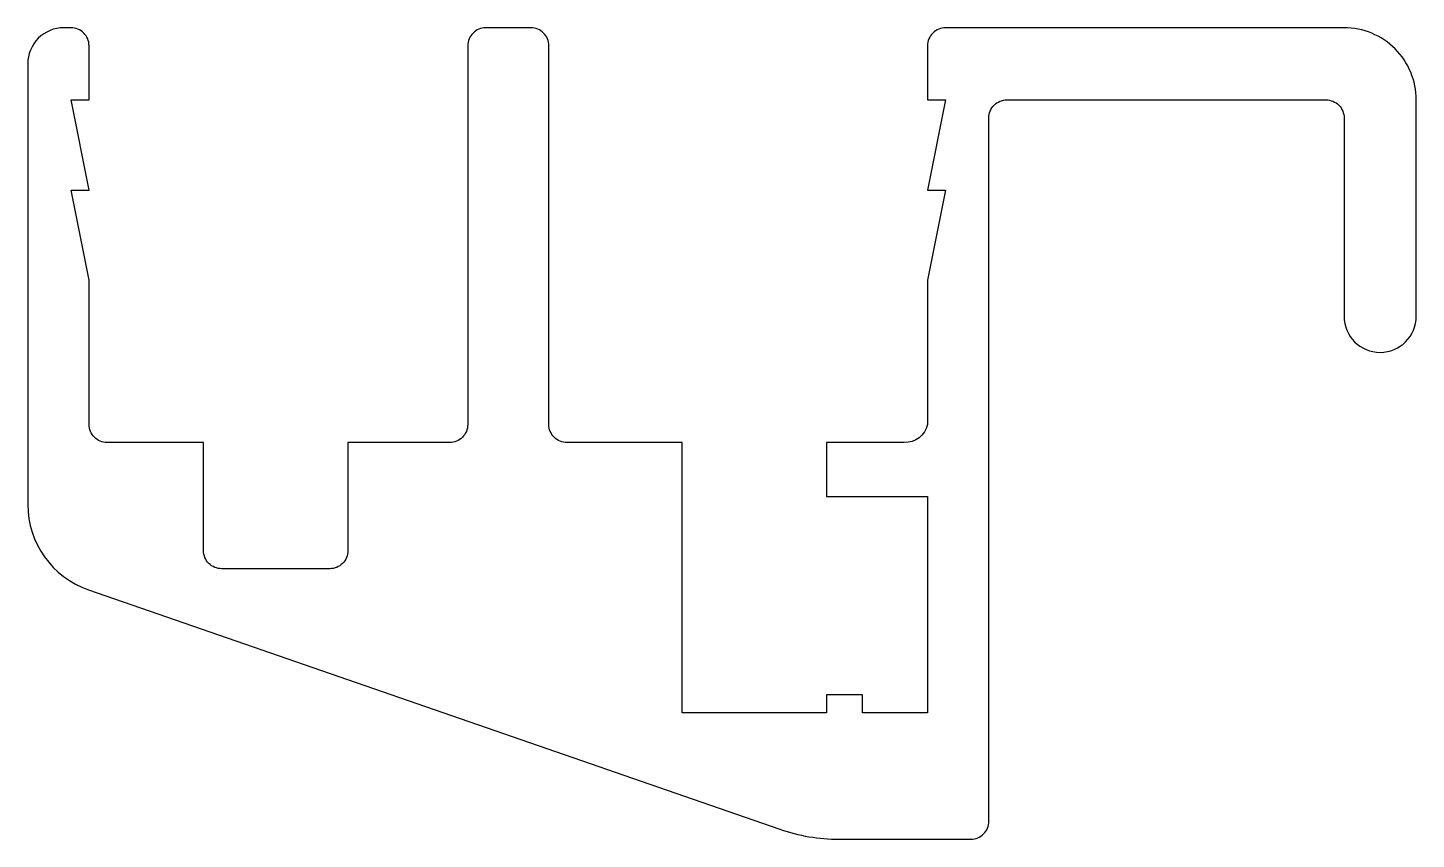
# Model space of a CAD drawing. Extents: x 156.6 to 195.1, y 221.3 to 243.8.
import ezdxf

# ---------------------------------------------------------------- set-up
doc = ezdxf.new("R2010")
doc.units = 0
doc.layers.get('0').update_dxf_attribs({"linetype": 'CONTINUOUS'})

msp = doc.modelspace()

# ---------------------------------------------------------------- linework, layer by layer
msp.add_lwpolyline([(171.073, 241.757), (171.073, 243.257, 0.414214), (170.573, 243.757), (169.323, 243.757, 0.414214), (168.823, 243.257), (168.823, 241.757), (168.823, 236.757), (168.823, 232.757, -0.414214), (168.323, 232.257), (165.498, 232.257), (165.498, 229.257, -0.414214), (164.998, 228.757), (161.998, 228.757, -0.414214), (161.498, 229.257), (161.498, 232.257), (158.823, 232.257, -0.414214), (158.323, 232.757), (158.323, 236.757), (157.823, 239.257), (158.323, 239.257), (157.823, 241.757), (158.323, 241.757), (158.323, 243.257, 0.414214), (157.823, 243.757), (157.623, 243.757, 0.414214), (156.623, 242.757), (156.623, 230.536, 0.319587), (158.305, 228.174), (177.478, 221.532, 0.083564), (179.115, 221.257), (182.773, 221.257, 0.414214), (183.273, 221.757), (183.273, 241.257, -0.414214), (183.773, 241.757), (192.623, 241.757, -0.414214), (193.123, 241.257), (193.123, 235.757, 1), (195.123, 235.757), (195.123, 241.757, 0.414214), (193.123, 243.757), (182.073, 243.757, 0.414214), (181.573, 243.257), (181.573, 241.757), (182.073, 241.757), (181.573, 239.257), (182.073, 239.257), (181.573, 236.757), (181.573, 232.757, -0.35716), (180.923, 232.257), (178.773, 232.257), (178.773, 230.757), (181.573, 230.757), (181.573, 224.757), (179.773, 224.757), (179.773, 225.257), (178.773, 225.257), (178.773, 224.757), (174.773, 224.757), (174.773, 232.257), (171.573, 232.257, -0.414214), (171.073, 232.757), (171.073, 236.757)], format="xyb", close=True)

doc.saveas('drawing.dxf')
